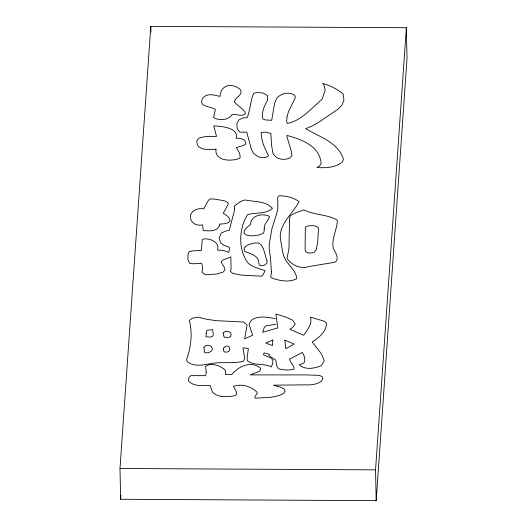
<?xml version="1.0" encoding="UTF-8"?>
<svg xmlns="http://www.w3.org/2000/svg" width="527" height="527" viewBox="0 0 527 527"><rect width="100%" height="100%" fill="white"/><g stroke="black" fill="none" stroke-linecap="round" stroke-linejoin="round"><path stroke-width="0.79" d="M305.087 249.126L305.37 226.966L308.216 225.852L312.676 225.635A7.846 4.229 -1.2 0 1 316.398 226.485L318.315 227.664L318.321 230.833L317.695 242.697L316.187 249.857L313.875 252.69L308.967 253.112L305.989 251.959L305.047 249.693M119.991 468.49L150.808 26.35L406.363 27.727L407.009 58.51L376.192 500.65L120.637 499.273L119.991 468.49L375.547 469.867L406.363 27.727M120.637 499.273L120.92 495.169M275.845 324.309L265.99 325.838L264.198 327.577L262.696 332.313L277.821 327.873L275.865 314.072L285.417 316.918L292.742 320.192L295.285 324.092L292.511 327.544L289.83 329.263L303.657 335.284C307.089 329.961 312.788 323.947 310.37 317.135L324.224 321.233L326.49 323.005C326.45 331.733 318.98 337.702 312.175 341.898L321.365 353.755L324.197 360.784L321.477 365.626C314.691 368.478 305.14 370.329 299.277 364.756L303.368 363.235L304.402 362.28C305.416 358.999 304.224 355.152 302.333 352.405L289.402 359.21C290.37 362.813 294.125 365.066 294.079 369.137C289.007 370.481 283.342 370.25 278.302 368.63L276.26 364.671L276.108 361.035L275.496 359.921L269.416 355.857L268.954 355.435L269.383 354.414L269.053 354.21L264.159 352.846L263.441 354.631L263.744 354.954L270.298 357.701L272.815 359.724L272.782 363.195L271.333 366.897C263.81 363.011 254.376 366.041 247.433 360.857L247.084 358.452L248.355 348.591L243.619 347.807L242.967 348.044L244.739 358.492L243.441 361.403C232.677 363.722 221.557 361.7 210.734 363.544C203.211 365.139 194.371 366.864 187.671 362.029L186.499 360.04C190.912 347.365 192.783 333.486 189.298 320.357L192.296 318.229L198.448 317.188L206.663 319.296L216.208 320.673L243.744 322.01L247.097 325.179L244.627 338.854L252.696 335.198L249.093 324.691L249.495 323.196L251.451 320.205C258.302 315.179 267.347 317.373 275.127 318.572M375.547 469.867L376.192 500.65M150.808 26.35L150.926 32.022M289.475 221.281L288.974 248.434L287.044 258.421C291.741 265.252 300.838 269.468 309.053 266.53L332.418 262.644C340.626 262.268 336.272 252.947 333.42 248.816C330.963 239.166 337.267 229.858 337.326 220.121C327.372 214.258 314.362 215.187 303.875 209.911L296.405 212.473L291.727 214.818L290.298 215.984L289.843 217.071L289.475 221.281M234.436 208.257L234.423 210.556L229.258 230.378L226.188 230.885L221.366 233.026L219.041 237.888L220.767 242.921L224.206 245.47L227.802 246.465L229.634 247.868L228.771 252.393L222.914 250.285L217.723 250.167L217.862 246.504L216.874 243.856C213.455 240.009 208 238.046 202.935 239.159L202.263 239.673L201.301 250.49L193.304 250.806L189.219 251.629L187.994 254.567L187.928 259.679L189.7 263.395L193.699 263.81L201.38 263.217L201.801 263.546L202.618 267.485L202.091 272.696L205.932 274.798L216.38 274.08L223.046 272.136L224.943 269.956L224.614 267.861L221.142 262.123L222.657 260.18L230.872 256.88L231.05 269.337L230.339 271.431L232.848 273.394L240.925 275.054L261.399 276.174L262.584 275.581L265.094 270.773C257.374 267.657 247.795 266.853 244.739 257.393C238.191 244.66 239.996 226.544 247.578 214.667C255.72 212.197 265.687 214.476 272.446 208.349C265.384 200.55 254.429 202.091 245.088 199.957C240.773 200.668 237.367 203.765 234.087 206.307L234.436 208.257M264.218 228.507L264.185 231.083L263.381 233.178C254.067 238.171 233.738 236.392 250.496 224.66C250.628 215.207 262.578 212.928 269.501 216.366C268.908 220.464 263.75 223.619 264.218 228.507M206.202 333.598L205.991 336.766L209.891 337.096L212.256 336.529L213.343 335.053L212.651 329.645L207.091 330.31L206.274 331.753L206.202 333.598M271.352 271.359C272.525 273.52 268.605 277.815 272.334 278.157C279.89 280.898 288.809 282.512 296.319 278.961L296.767 278.058C295.937 272.242 291.477 267.723 287.992 263.256C282.591 257.328 282.268 249.08 280.911 241.597C276.958 225.194 292.571 214.496 299.053 201.65C293.671 197.553 286.286 195.892 279.567 195.701L278.276 196.4L277.703 197.757L277.854 208.046L277.321 211.419L271.886 228.988L269.271 244.08L269.178 248.27L270.575 258.579L271.352 271.359M215.991 149.148C214.384 161.394 231.775 161.624 239.522 158.337L240.207 157.112L239.785 154.352L238.935 151.96L236.267 147.646L244.093 145.162L245.457 144.22L246.004 142.988C245.101 138.641 239.699 138.008 236.004 138.272C239.666 127.712 220.246 125.993 213.758 125.966L216.525 136.394C210.583 136.684 204.344 135.828 198.751 138.39L196.881 140.334C195.78 150.933 209.008 149.826 215.991 149.148M267.011 260.766C268.559 265.068 259.027 268.012 258.889 263.454C259.37 255.964 250.687 253.783 245.095 251.596C240.319 246.287 253.092 242.308 257.018 243.006C263.908 242.466 264.752 256.274 267.011 260.766M206.202 372.016L206.116 373.762L205.299 375.665L190.833 375.639L188.429 378.485L188.633 381.291C194.358 386.666 202.948 385.566 210.22 385.56L212.361 391.983C217.98 398.129 227.888 396.89 235.358 395.632L236.61 393.998L236.096 391.278L233.501 386.443C241.432 383.34 250.938 386.317 256.886 392.081L257.222 393.557L254.877 396.587L255.075 398.208C264.521 397.391 274.929 398.267 283.48 393.498L285.219 391.093L283.915 388.86L280.219 387.088L273.375 385.191L305.074 384.842C310.607 385.132 316.444 384.624 321.147 381.423L322.913 378.88L322.188 376.739L319.481 375.395L307.116 374.921L250.2 374.895L259.086 371.476L260.536 369.829L260.41 368.083C251.036 360.382 238.645 366.186 231.808 374.48L225.53 374.677L225.701 372.806L225.075 370.046C220.372 365.633 211.544 362.161 205.635 366.331L206.202 372.016M234.416 101.731C236.834 105.703 242.789 107.963 245.2 112.468L245.312 113.516L244.732 114.267C240.687 116.961 236.208 113.621 232.012 114.517C228.705 120.452 219.028 120.835 213.606 117.607L215.332 109.478C210.53 106.065 197.296 107.113 203.014 97.87C207.315 92.686 214.463 95.242 220.022 96.382C220.866 84.01 232.842 82.535 240.753 89.972C242.697 95.545 235.226 97.08 234.416 101.731M203.87 347.471L204.845 352.754C207.368 352.945 210.543 352.523 212.085 350.271C213.764 345.297 205.879 343.485 203.87 347.471M272.828 339.994L272.439 345.6L265.799 343.018L272.828 339.994M286.991 116.902L286.635 121.164L287.202 123.41C300.924 121.21 312.162 107.607 322.228 99.056L325.159 90.137L324.105 85.262L322.603 83.437C330.086 85.433 337.208 89.063 343.182 93.997L343.927 100.077L341.977 105.163L338.584 108.746L318.334 122.567L312.109 126.032L305.673 128.72C319.428 136.941 338.486 142.376 343.492 159.431L342.221 162.23C334.994 167.705 325.673 168.179 316.977 167.467L319.487 165.939L321.147 163.857C320.324 146.466 301.503 139.187 287.215 135.531L286.708 135.828L291.279 151.236L292.017 155.215L290.061 157.902C284.139 160.61 276.267 159.681 273.026 153.456L271.537 145.202L270.891 133.496L265.575 132.106L261.234 132.527C261.135 140.775 264.659 148.35 268.434 155.498L267.756 156.466L265.028 157.593L259.04 157.165L253.803 153.732L251.438 149.503L246.735 132.178L239.838 132.139L238.744 130.986L237.104 128.048L236.827 123.667L238.771 120.064L242.512 118.041L247.15 117.686C250.424 109.847 250.253 101.046 253.671 93.253L257.42 92.521L263.256 93.088L267.558 95.571L267.591 100.328C264.225 105.999 261.405 112.034 262.742 118.865L265.206 119.912L271.688 120.314L274.705 102.943L276.978 97.963C281.247 93.213 289.198 91.461 294.586 95.275L295.41 97.508L288.559 111.434L286.991 116.902M219.68 224.983C217.855 231.715 208.712 231.248 203.172 230.404L202.599 224.871C196.268 226.333 189.885 222.704 190.431 215.688C191.624 209.99 198.593 207.849 203.725 208.85L207.79 201.354L209.384 199.397L210.352 198.962L214.904 199.074L224.805 200.925L227.684 202.414L228.329 204.035L223.224 213.251C225.964 215.095 229.825 217.038 230.049 220.714L229.364 221.907L228.033 222.783L224.377 223.758L219.818 224.061L219.68 224.983M223.619 348.149L223.547 350.468L224.252 351.891C233.652 353.973 229.548 341.18 223.619 348.149M284.85 340.126L285.766 348.67L294.171 344.085L284.85 340.126M223.27 333.038L223.316 334.829L224.291 337.221L228.758 337.425L230.688 336.364C233.02 331.641 225.655 329.487 223.27 333.038"/></g></svg>
